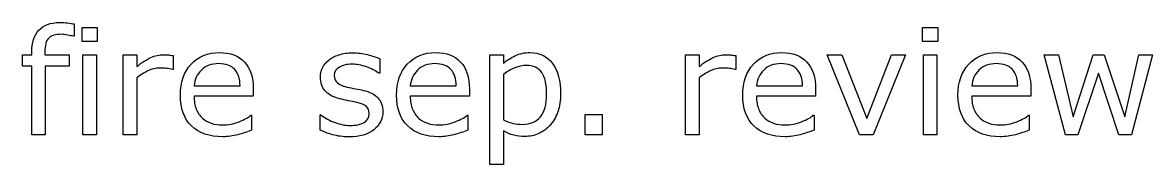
# Model space of a CAD drawing. Extents: x -13 to 750, y 12 to 2314.
# Drawn here: x 278.3 to 347.4, y 1206.1 to 1214.8 of the extents above; entities that cross this region are included whole.
import ezdxf

# ---------------------------------------------------------------- set-up
doc = ezdxf.new("R2010")
doc.units = 0
doc.layers.get('0').update_dxf_attribs({"linetype": 'CONTINUOUS'})

msp = doc.modelspace()

# ---------------------------------------------------------------- linework, layer by layer
at = {"color": 7}
for points in [[(281.46785, 1214.6838), (281.46781, 1213.9282)], [(281.46781, 1213.9282), (281.42391, 1213.9282)], [(279.67049, 1212.9658), (279.67049, 1212.7988), (281.16024, 1212.7988), (281.16024, 1212.1045), (279.69686, 1212.1045), (279.69686, 1207.89), (278.87069, 1207.89), (278.87069, 1212.1044), (278.31258, 1212.1044), (278.31258, 1212.7987), (278.87069, 1212.7987), (278.87069, 1212.9613)], [(285.28675, 1211.3755), (285.28675, 1207.89), (284.46058, 1207.89), (284.46058, 1212.7987), (285.28675, 1212.7987), (285.28675, 1212.0736)], [(287.52357, 1212.7457), (287.52352, 1211.8979)], [(307.7032, 1208.1357), (307.7032, 1206.0791), (306.87703, 1206.0791), (306.87703, 1212.7983), (307.7032, 1212.7983), (307.7032, 1212.2841)], [(319.66076, 1211.3755), (319.66076, 1207.89), (318.83459, 1207.89), (318.83459, 1212.7987), (319.66076, 1212.7987), (319.66076, 1212.0736)], [(321.89758, 1212.7457), (321.89754, 1211.8979)], [(300.14017, 1212.548), (300.14017, 1211.6647), (300.09627, 1211.6647)], [(287.52352, 1211.8979), (287.47962, 1211.8979)], [(307.7032, 1211.5903), (307.7032, 1208.8086)], [(321.89754, 1211.8979), (321.85364, 1211.8979)], [(288.79354, 1210.8916), (291.60604, 1210.8916)], [(292.41029, 1210.707), (292.41024, 1210.2588)], [(302.00789, 1210.8916), (304.82039, 1210.8916)], [(305.62455, 1210.707), (305.62459, 1210.2588)], [(323.16756, 1210.8916), (325.98006, 1210.8916)], [(326.78421, 1210.707), (326.78426, 1210.2588)], [(336.32483, 1210.8916), (339.13733, 1210.8916)], [(339.94158, 1210.707), (339.94153, 1210.2588)], [(292.41024, 1210.2588), (288.79354, 1210.2588)], [(305.62459, 1210.2588), (302.00789, 1210.2588)], [(311.19686, 1210.4033), (311.19686, 1210.4038)], [(326.78426, 1210.2588), (323.16756, 1210.2588)], [(339.94153, 1210.2588), (336.32483, 1210.2588)], [(300.33358, 1209.3045), (300.33358, 1209.3051)], [(292.26961, 1209.0898), (292.31361, 1209.0898), (292.31361, 1208.1889)], [(296.49715, 1208.1845), (296.49715, 1209.1118), (296.54105, 1209.1118)], [(305.48397, 1209.0898), (305.52787, 1209.0898), (305.52787, 1208.1889)], [(326.64363, 1209.0898), (326.68753, 1209.0898), (326.68753, 1208.1889)], [(339.8009, 1209.0898), (339.8449, 1209.0898), (339.8449, 1208.1889)]]:
    msp.add_lwpolyline(points, dxfattribs=at)
for points in [[(282.87846, 1213.6206), (281.94682, 1213.6206), (281.94682, 1214.4775), (282.87846, 1214.4775)], [(334.25057, 1213.6206), (333.31893, 1213.6206), (333.31893, 1214.4775), (334.25057, 1214.4775)], [(282.82576, 1207.8901), (281.99959, 1207.8901), (281.99959, 1212.7988), (282.82576, 1212.7988)], [(332.28182, 1212.7988), (330.29549, 1207.8901), (329.46492, 1207.8901), (327.49178, 1212.7988), (328.38826, 1212.7988), (329.90877, 1208.8921), (331.4161, 1212.7988)], [(334.19787, 1207.8901), (333.3717, 1207.8901), (333.3717, 1212.7988), (334.19787, 1212.7988)], [(347.36828, 1212.7988), (346.08948, 1207.8901), (345.32483, 1207.8901), (344.0636, 1211.6738), (342.81116, 1207.8901), (342.0509, 1207.8901), (340.75891, 1212.7988), (341.62024, 1212.7988), (342.52112, 1208.9975), (343.74719, 1212.7988), (344.42834, 1212.7988), (345.68518, 1208.9975), (346.53772, 1212.7988)], [(310.34432, 1210.3819), (310.34432, 1210.3819)], [(313.74569, 1207.8901), (312.69539, 1207.8901), (312.69539, 1209.1425), (313.74569, 1209.1425)]]:
    msp.add_lwpolyline(points, close=True, dxfattribs=at)
for points in [[(279.30574, 1214.3016), (279.59578, 1214.615067), (280.014727, 1214.7718), (280.56258, 1214.7718)], [(280.56258, 1214.7718), (280.747153, 1214.7718), (280.91268, 1214.763133), (281.05916, 1214.7458)], [(281.05916, 1214.7458), (281.208573, 1214.728467), (281.344803, 1214.7078), (281.46785, 1214.6838)], [(278.87069, 1212.9613), (278.87069, 1213.5443), (279.015707, 1213.991067), (279.30574, 1214.3016)], [(280.68123, 1214.0512), (280.326737, 1214.0512), (280.068923, 1213.9721), (279.90779, 1213.8139)], [(281.06795, 1214.0072), (280.921463, 1214.036533), (280.792557, 1214.0512), (280.68123, 1214.0512)], [(281.42391, 1213.9282), (281.33309, 1213.954867), (281.214437, 1213.9812), (281.06795, 1214.0072)], [(279.90779, 1213.8139), (279.74959, 1213.658633), (279.67049, 1213.375933), (279.67049, 1212.9658)], [(285.28675, 1212.0736), (285.614877, 1212.337267), (285.90345, 1212.5233), (286.15247, 1212.6317)], [(286.15247, 1212.6317), (286.404423, 1212.743033), (286.660773, 1212.7987), (286.92152, 1212.7987)], [(286.92152, 1212.7987), (287.065073, 1212.7987), (287.169077, 1212.794367), (287.23353, 1212.7857)], [(287.23353, 1212.7857), (287.297997, 1212.779033), (287.394677, 1212.7657), (287.52357, 1212.7457)], [(288.60902, 1212.2275), (289.048473, 1212.699167), (289.62562, 1212.935), (290.34046, 1212.935)], [(290.34046, 1212.935), (291.002573, 1212.935), (291.51234, 1212.741633), (291.86976, 1212.3549)], [(297.02444, 1212.4689), (297.188507, 1212.606567), (297.396517, 1212.714967), (297.64847, 1212.7941)], [(297.64847, 1212.7941), (297.90335, 1212.8761), (298.18753, 1212.9171), (298.50101, 1212.9171)], [(298.50101, 1212.9171), (298.793977, 1212.9171), (299.089873, 1212.8805), (299.3887, 1212.8073)], [(299.3887, 1212.8073), (299.69046, 1212.736967), (299.94095, 1212.650533), (300.14017, 1212.548)], [(301.82328, 1212.2275), (302.262733, 1212.699167), (302.839883, 1212.935), (303.55473, 1212.935)], [(303.55473, 1212.935), (304.216837, 1212.935), (304.7266, 1212.741633), (305.08402, 1212.3549)], [(307.7032, 1212.2841), (307.922927, 1212.4687), (308.169023, 1212.622533), (308.44149, 1212.7456)], [(308.44149, 1212.7456), (308.716877, 1212.871533), (309.009843, 1212.9345), (309.32039, 1212.9345)], [(309.32039, 1212.9345), (309.91219, 1212.9345), (310.372153, 1212.7104), (310.70028, 1212.2622)], [(319.66076, 1212.0736), (319.988887, 1212.337267), (320.277463, 1212.5233), (320.52649, 1212.6317)], [(320.52649, 1212.6317), (320.778443, 1212.743033), (321.03479, 1212.7987), (321.29553, 1212.7987)], [(321.29553, 1212.7987), (321.439083, 1212.7987), (321.543087, 1212.794367), (321.60754, 1212.7857)], [(321.60754, 1212.7857), (321.672007, 1212.779033), (321.768687, 1212.7657), (321.89758, 1212.7457)], [(322.98294, 1212.2275), (323.422393, 1212.699167), (323.999543, 1212.935), (324.71439, 1212.935)], [(324.71439, 1212.935), (325.376497, 1212.935), (325.88626, 1212.741633), (326.24368, 1212.3549)], [(336.14031, 1212.2275), (336.579763, 1212.699167), (337.15691, 1212.935), (337.87175, 1212.935)], [(337.87175, 1212.935), (338.533863, 1212.935), (339.04363, 1212.741633), (339.40105, 1212.3549)], [(286.71058, 1211.9819), (286.455693, 1211.9819), (286.2096, 1211.924767), (285.9723, 1211.8105)], [(287.11927, 1211.9599), (287.00501, 1211.974567), (286.86878, 1211.9819), (286.71058, 1211.9819)], [(287.47962, 1211.8979), (287.356573, 1211.927233), (287.236457, 1211.9479), (287.11927, 1211.9599)], [(287.95423, 1210.3159), (287.95423, 1211.118633), (288.172493, 1211.755833), (288.60902, 1212.2275)], [(290.29647, 1212.2539), (289.854083, 1212.2539), (289.501053, 1212.123533), (289.23738, 1211.8628)], [(291.27645, 1211.8979), (291.062583, 1212.135233), (290.735923, 1212.2539), (290.29647, 1212.2539)], [(291.86976, 1212.3549), (292.230113, 1211.968233), (292.41029, 1211.418933), (292.41029, 1210.707)], [(296.51907, 1211.4186), (296.51907, 1211.620733), (296.560087, 1211.811167), (296.64212, 1211.9899)], [(296.64212, 1211.9899), (296.72708, 1212.168633), (296.85452, 1212.3283), (297.02444, 1212.4689)], [(297.67488, 1212.0426), (297.466873, 1211.928333), (297.36287, 1211.756967), (297.36287, 1211.5285)], [(298.43953, 1212.2184), (298.137777, 1212.2184), (297.882893, 1212.1598), (297.67488, 1212.0426)], [(299.32723, 1212.0558), (299.02547, 1212.1642), (298.72957, 1212.2184), (298.43953, 1212.2184)], [(300.09627, 1211.6647), (299.885337, 1211.819967), (299.62899, 1211.950333), (299.32723, 1212.0558)], [(301.1685, 1210.3159), (301.1685, 1211.118633), (301.38676, 1211.755833), (301.82328, 1212.2275)], [(303.51082, 1212.2539), (303.06844, 1212.2539), (302.715413, 1212.123533), (302.45174, 1211.8628)], [(304.4908, 1211.8979), (304.276933, 1212.135233), (303.950273, 1212.2539), (303.51082, 1212.2539)], [(305.08402, 1212.3549), (305.444373, 1211.968233), (305.62455, 1211.418933), (305.62455, 1210.707)], [(308.39315, 1211.9946), (308.15291, 1211.892067), (307.922927, 1211.7573), (307.7032, 1211.5903)], [(309.10945, 1212.1484), (308.87215, 1212.1484), (308.633383, 1212.097133), (308.39315, 1211.9946)], [(310.0411, 1211.7089), (309.838947, 1212.0019), (309.528397, 1212.1484), (309.10945, 1212.1484)], [(310.70028, 1212.2622), (311.031333, 1211.816867), (311.19686, 1211.197233), (311.19686, 1210.4033)], [(321.08459, 1211.9819), (320.82971, 1211.9819), (320.583617, 1211.924767), (320.34631, 1211.8105)], [(321.49328, 1211.9599), (321.379027, 1211.974567), (321.242797, 1211.9819), (321.08459, 1211.9819)], [(321.85364, 1211.8979), (321.730593, 1211.927233), (321.610473, 1211.9479), (321.49328, 1211.9599)], [(322.32815, 1210.3159), (322.32815, 1211.118633), (322.546413, 1211.755833), (322.98294, 1212.2275)], [(324.67049, 1212.2539), (324.22811, 1212.2539), (323.875083, 1212.123533), (323.61141, 1211.8628)], [(325.65047, 1211.8979), (325.436603, 1212.135233), (325.109943, 1212.2539), (324.67049, 1212.2539)], [(326.24368, 1212.3549), (326.604033, 1211.968233), (326.78421, 1211.418933), (326.78421, 1210.707)], [(335.48552, 1210.3159), (335.48552, 1211.118633), (335.703783, 1211.755833), (336.14031, 1212.2275)], [(337.82776, 1212.2539), (337.385373, 1212.2539), (337.032343, 1212.123533), (336.76867, 1211.8628)], [(338.80774, 1211.8979), (338.593873, 1212.135233), (338.267213, 1212.2539), (337.82776, 1212.2539)], [(339.40105, 1212.3549), (339.761403, 1211.968233), (339.94158, 1211.418933), (339.94158, 1210.707)], [(285.9723, 1211.8105), (285.734993, 1211.699167), (285.506477, 1211.554167), (285.28675, 1211.3755)], [(289.23738, 1211.8628), (288.97664, 1211.602), (288.828693, 1211.278267), (288.79354, 1210.8916)], [(291.60604, 1210.8916), (291.603373, 1211.3252), (291.49351, 1211.660633), (291.27645, 1211.8979)], [(296.78714, 1210.6012), (296.608427, 1210.823867), (296.51907, 1211.096333), (296.51907, 1211.4186)], [(297.36287, 1211.5285), (297.36287, 1211.3263), (297.42586, 1211.173933), (297.55184, 1211.0714)], [(302.45174, 1211.8628), (302.191, 1211.602), (302.04305, 1211.278267), (302.00789, 1210.8916)], [(304.82039, 1210.8916), (304.817723, 1211.3252), (304.70786, 1211.660633), (304.4908, 1211.8979)], [(310.34432, 1210.3818), (310.34432, 1210.9736), (310.243247, 1211.415967), (310.0411, 1211.7089)], [(320.34631, 1211.8105), (320.109003, 1211.699167), (319.880487, 1211.554167), (319.66076, 1211.3755)], [(323.61141, 1211.8628), (323.350663, 1211.602), (323.202713, 1211.278267), (323.16756, 1210.8916)], [(325.98006, 1210.8916), (325.977393, 1211.3252), (325.86753, 1211.660633), (325.65047, 1211.8979)], [(336.76867, 1211.8628), (336.50793, 1211.602), (336.359983, 1211.278267), (336.32483, 1210.8916)], [(339.13733, 1210.8916), (339.134663, 1211.3252), (339.0248, 1211.660633), (338.80774, 1211.8979)], [(297.7056, 1210.1002), (297.274933, 1210.214467), (296.96878, 1210.381467), (296.78714, 1210.6012)], [(297.55184, 1211.0714), (297.674887, 1210.968867), (297.874103, 1210.8854), (298.14949, 1210.821)], [(298.14949, 1210.821), (298.301837, 1210.785667), (298.47176, 1210.7505), (298.65926, 1210.7155)], [(298.65926, 1210.7155), (298.849687, 1210.680167), (299.00789, 1210.647833), (299.13387, 1210.6185)], [(299.13387, 1210.6185), (299.517657, 1210.530633), (299.813553, 1210.379767), (300.02156, 1210.1659)], [(288.63978, 1208.435), (288.182747, 1208.8774), (287.95423, 1209.504367), (287.95423, 1210.3159)], [(288.79354, 1210.2588), (288.79354, 1209.957), (288.83895, 1209.6933), (288.92977, 1209.4677)], [(298.21976, 1209.986), (298.03226, 1210.021333), (297.860873, 1210.0594), (297.7056, 1210.1002)], [(298.68118, 1209.894), (298.563993, 1209.920667), (298.410187, 1209.951333), (298.21976, 1209.986)], [(299.32278, 1209.6391), (299.211453, 1209.7387), (298.997587, 1209.823667), (298.68118, 1209.894)], [(300.02156, 1210.1659), (300.229573, 1209.9491), (300.33358, 1209.661967), (300.33358, 1209.3045)], [(301.85404, 1208.435), (301.397013, 1208.8774), (301.1685, 1209.504367), (301.1685, 1210.3159)], [(302.00789, 1210.2588), (302.00789, 1209.957), (302.0533, 1209.6933), (302.14412, 1209.4677)], [(309.9576, 1209.002), (310.215413, 1209.312533), (310.34432, 1209.7725), (310.34432, 1210.3819)], [(311.19686, 1210.4038), (311.19686, 1210.005333), (311.13973, 1209.640567), (311.02547, 1209.3095)], [(323.0137, 1208.435), (322.556667, 1208.8774), (322.32815, 1209.504367), (322.32815, 1210.3159)], [(323.16756, 1210.2588), (323.16756, 1209.957), (323.21297, 1209.6933), (323.30379, 1209.4677)], [(336.17107, 1208.435), (335.714037, 1208.8774), (335.48552, 1209.504367), (335.48552, 1210.3159)], [(336.32483, 1210.2588), (336.32483, 1209.957), (336.37024, 1209.6933), (336.46106, 1209.4677)], [(288.92977, 1209.4677), (289.02059, 1209.2451), (289.1451, 1209.062), (289.3033, 1208.9184)], [(299.18216, 1208.646), (299.38724, 1208.763133), (299.48978, 1208.9477), (299.48978, 1209.1997)], [(299.48978, 1209.1997), (299.48978, 1209.393033), (299.434113, 1209.5395), (299.32278, 1209.6391)], [(300.33358, 1209.3051), (300.33358, 1208.8569), (300.147543, 1208.489233), (299.77547, 1208.2021)], [(302.14412, 1209.4677), (302.23494, 1209.2451), (302.359453, 1209.062), (302.51766, 1208.9184)], [(311.02547, 1209.3095), (310.91121, 1208.981367), (310.750077, 1208.703067), (310.54207, 1208.4746)], [(323.30379, 1209.4677), (323.39461, 1209.2451), (323.519123, 1209.062), (323.67733, 1208.9184)], [(336.46106, 1209.4677), (336.55188, 1209.2451), (336.67639, 1209.062), (336.83459, 1208.9184)], [(289.3033, 1208.9184), (289.455647, 1208.7778), (289.635823, 1208.672333), (289.84383, 1208.602)], [(289.84383, 1208.602), (290.05477, 1208.531667), (290.286217, 1208.4965), (290.53817, 1208.4965)], [(290.53817, 1208.4965), (290.87215, 1208.4965), (291.207597, 1208.562433), (291.54451, 1208.6943)], [(291.54451, 1208.6943), (291.884357, 1208.829033), (292.126057, 1208.960867), (292.26961, 1209.0898)], [(296.54105, 1209.1118), (296.80179, 1208.915467), (297.091827, 1208.758733), (297.41116, 1208.6416)], [(297.41116, 1208.6416), (297.7305, 1208.527333), (298.036653, 1208.4702), (298.32962, 1208.4702)], [(298.32962, 1208.4702), (298.6929, 1208.4702), (298.97708, 1208.5288), (299.18216, 1208.646)], [(302.51766, 1208.9184), (302.67, 1208.7778), (302.850177, 1208.672333), (303.05819, 1208.602)], [(303.05819, 1208.602), (303.269123, 1208.531667), (303.500567, 1208.4965), (303.75252, 1208.4965)], [(303.75252, 1208.4965), (304.086507, 1208.4965), (304.421957, 1208.562433), (304.75887, 1208.6943)], [(304.75887, 1208.6943), (305.09871, 1208.829033), (305.34041, 1208.960867), (305.48397, 1209.0898)], [(307.7032, 1208.8086), (307.93758, 1208.703133), (308.138267, 1208.631333), (308.30526, 1208.5932)], [(308.30526, 1208.5932), (308.47518, 1208.5552), (308.667073, 1208.5362), (308.88094, 1208.5362)], [(308.88094, 1208.5362), (309.3409, 1208.5362), (309.699787, 1208.691467), (309.9576, 1209.002)], [(323.67733, 1208.9184), (323.82967, 1208.7778), (324.009843, 1208.672333), (324.21785, 1208.602)], [(324.21785, 1208.602), (324.42879, 1208.531667), (324.660237, 1208.4965), (324.91219, 1208.4965)], [(324.91219, 1208.4965), (325.246177, 1208.4965), (325.581627, 1208.562433), (325.91854, 1208.6943)], [(325.91854, 1208.6943), (326.25838, 1208.829033), (326.500077, 1208.960867), (326.64363, 1209.0898)], [(336.83459, 1208.9184), (336.986937, 1208.7778), (337.167113, 1208.672333), (337.37512, 1208.602)], [(337.37512, 1208.602), (337.58606, 1208.531667), (337.817507, 1208.4965), (338.06946, 1208.4965)], [(338.06946, 1208.4965), (338.40344, 1208.4965), (338.738887, 1208.562433), (339.0758, 1208.6943)], [(339.0758, 1208.6943), (339.415647, 1208.829033), (339.657347, 1208.960867), (339.8009, 1209.0898)], [(290.547, 1207.7758), (289.732553, 1207.7758), (289.096813, 1207.995533), (288.63978, 1208.435)], [(291.46107, 1207.8945), (291.17103, 1207.815367), (290.86634, 1207.7758), (290.547, 1207.7758)], [(292.31361, 1208.1889), (292.03529, 1208.0717), (291.75111, 1207.973567), (291.46107, 1207.8945)], [(297.2574, 1207.8989), (296.955647, 1207.986767), (296.70223, 1208.081967), (296.49715, 1208.1845)], [(298.25936, 1207.7714), (297.89608, 1207.7714), (297.562093, 1207.8139), (297.2574, 1207.8989)], [(299.77547, 1208.2021), (299.40633, 1207.914967), (298.90096, 1207.7714), (298.25936, 1207.7714)], [(303.76127, 1207.7758), (302.946817, 1207.7758), (302.311073, 1207.995533), (301.85404, 1208.435)], [(304.67533, 1207.8945), (304.38529, 1207.815367), (304.080603, 1207.7758), (303.76127, 1207.7758)], [(305.52787, 1208.1889), (305.24955, 1208.0717), (304.96537, 1207.973567), (304.67533, 1207.8945)], [(308.33162, 1207.8764), (308.126547, 1207.9324), (307.917073, 1208.018833), (307.7032, 1208.1357)], [(309.02596, 1207.7934), (308.771073, 1207.7934), (308.539627, 1207.821067), (308.33162, 1207.8764)], [(309.85653, 1207.9692), (309.595783, 1207.852), (309.318927, 1207.7934), (309.02596, 1207.7934)], [(310.54207, 1208.4746), (310.34871, 1208.2578), (310.120197, 1208.089333), (309.85653, 1207.9692)], [(324.92093, 1207.7758), (324.106477, 1207.7758), (323.470733, 1207.995533), (323.0137, 1208.435)], [(325.83499, 1207.8945), (325.54495, 1207.815367), (325.240263, 1207.7758), (324.92093, 1207.7758)], [(326.68753, 1208.1889), (326.40921, 1208.0717), (326.12503, 1207.973567), (325.83499, 1207.8945)], [(338.07829, 1207.7758), (337.263843, 1207.7758), (336.628103, 1207.995533), (336.17107, 1208.435)], [(338.99236, 1207.8945), (338.70232, 1207.815367), (338.39763, 1207.7758), (338.07829, 1207.7758)], [(339.8449, 1208.1889), (339.56658, 1208.0717), (339.2824, 1207.973567), (338.99236, 1207.8945)]]:
    msp.add_open_spline(points, degree=3, dxfattribs=at)

doc.saveas('drawing.dxf')
